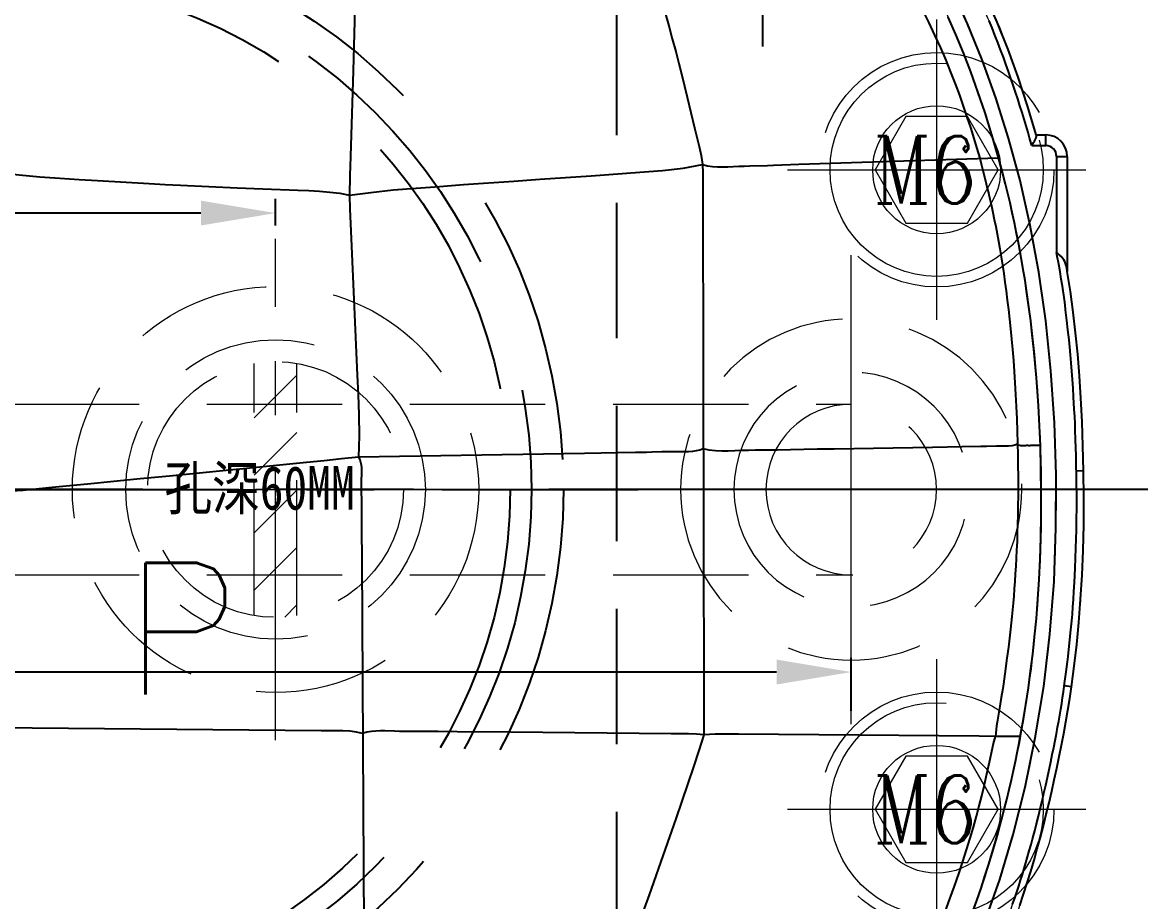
# Model space of a CAD drawing. Header units: inches. Extents: x 133169 to 134399, y -43543 to -42673.
# Drawn here: x 133823 to 133875.4, y -43009.6 to -42968.4 of the extents above; entities that cross this region are included whole.
import ezdxf

# ---------------------------------------------------------------- set-up
doc = ezdxf.new("R2010")
doc.units = ezdxf.units.IN
doc.header["$LTSCALE"] = 2
doc.header["$MEASUREMENT"] = 0
doc.header["$PDMODE"] = 3
doc.header["$PDSIZE"] = 0.3125
for name, pattern in [('ACAD_ISO02W100', [15, 12, -3]), ('CENTER', [50.8, 31.75, -6.35, 6.35, -6.35]), ('HIDDEN', [9.525, 6.35, -3.175])]:
    doc.linetypes.add(name, pattern=pattern)
doc.layers.get('0').update_dxf_attribs({"linetype": 'CONTINUOUS'})
doc.layers.get('Defpoints').update_dxf_attribs({"linetype": 'CONTINUOUS'})
for name, color, linetype in [('CAV-COR', 1, 'CONTINUOUS'), ('DEFAULT_1', 7, 'CENTER'), ('PIN', 4, 'CONTINUOUS'), ('SCREW', 52, 'HIDDEN'), ('SP', 3, 'CONTINUOUS'), ('壓塊', 137, 'CONTINUOUS')]:
    doc.layers.add(name, color=color, linetype=linetype)
for name, color, linetype, lineweight in [('dim', 3, 'CONTINUOUS', 15), ('PRODUCT', 1, 'CONTINUOUS', 15), ('WR', 122, 'HIDDEN', 18), ('螺絲', 42, 'ACAD_ISO02W100', 15)]:
    doc.layers.add(name, color=color, linetype=linetype, lineweight=lineweight)
doc.styles.add('ROMANC', font='romanc', dxfattribs={"width": 0.6, "height": 1})
doc.styles.get("Standard").update_dxf_attribs({"font": 'txt.shx', "width": 0.67})
doc.styles.add('style1', font='mingliu.ttc', dxfattribs={"width": 0.75})
doc.dimstyles.new('2.00', dxfattribs={"dimtxt": 4.5, "dimasz": 3.5, "dimexe": 0.666, "dimexo": 0.626, "dimgap": 1, "dimtad": 0, "dimzin": 0, "dimdsep": 46, "dimtxsty": 'Standard', "dimcen": 0.09, "dimclrd": 3, "dimclre": 3, "dimclrt": 7, "dimazin": 0, "dimtfac": 1, "dimtofl": 0, "dimtmove": 0, "dimatfit": 0, "dimfxl": 0, "dimtolj": 1, "dimtzin": 0, "dimarcsym": 0})

# ---------------------------------------------------------------- blocks, each defined once
blk = doc.blocks.new('20160812.091803')
at = {"layer": 'DEFAULT_1', "color": 2, "linetype": 'CENTER', "ltscale": 0.5}
blk.add_line((0, 72.569), (0, -34.819), dxfattribs=at)
at = {"layer": 'PRODUCT', "linetype": 'ByBlock'}
for p, q in [((-0.87, 65.892), (-0.864, 65.551)), ((-15.628, 64.622), (-15.628, 65.124)), ((-15.628, 65.124), (-10.237, 65.124)), ((9.256, 65.324), (9.208, 64.986)), ((-15.628, 64.622), (-11.117, 64.622)), ((-16.633, 63.67), (-16.633, 64.119)), ((-16.13, 64.119), (-16.633, 64.119)), ((-16.13, 63.457), (-16.13, 64.119))]:
    blk.add_line(p, q, dxfattribs=at)
for radius in [1.005, 0.502]:
    blk.add_arc((-15.628, 64.119), radius, 90, 180, dxfattribs=at)
for points, start_tangent, end_tangent in [([(-1.491, 65.881), (-1.845, 65.873), (-2.23, 65.862), (-2.646, 65.848), (-3.101, 65.83), (-3.612, 65.806), (-4.177, 65.775), (-4.774, 65.738), (-5.381, 65.697), (-5.975, 65.65), (-6.537, 65.6), (-7.055, 65.548), (-7.53, 65.498), (-7.961, 65.449), (-8.354, 65.402), (-8.716, 65.356), (-9.054, 65.31), (-9.377, 65.263), (-9.698, 65.214), (-10.035, 65.16), (-10.238, 65.127)], (-0.999797, -0.020161), (-0.986511, -0.163697)), ([(-1.166, 65.887), (-1.491, 65.881)], (-0.999845, -0.017591), (-0.999797, -0.020161)), ([(-1.16, 65.546), (-1.484, 65.54)], (-0.999845, -0.017591), (-0.999797, -0.020154)), ([(-0.87, 65.892), (-1.166, 65.887)], (-0.999855, -0.01704), (-0.999845, -0.017591)), ([(-0.864, 65.551), (-1.16, 65.546)], (-0.999854, -0.017067), (-0.999845, -0.017591)), ([(-0.217, 65.903), (-0.56, 65.898), (-0.87, 65.892)], (-0.99992, -0.012665), (-0.999855, -0.017017)), ([(-0.213, 65.561), (-0.554, 65.556), (-0.864, 65.551)], (-0.99992, -0.012625), (-0.999855, -0.017042)), ([(8.594, 65.415), (8.238, 65.46), (7.872, 65.501), (7.504, 65.541), (7.135, 65.581), (6.752, 65.62), (6.336, 65.662), (5.872, 65.704), (5.36, 65.744), (4.798, 65.78), (4.166, 65.814), (3.465, 65.848), (2.757, 65.874), (2.114, 65.891), (1.548, 65.9), (1.039, 65.905), (0.578, 65.907), (0.161, 65.906), (-0.217, 65.903)], (-0.991551, 0.12972), (-0.99992, -0.012665)), ([(8.55, 65.076), (8.197, 65.12), (7.835, 65.162), (7.468, 65.202), (7.099, 65.241), (6.717, 65.281), (6.303, 65.322), (5.843, 65.364), (5.336, 65.403), (4.778, 65.439), (4.149, 65.473), (3.451, 65.507), (2.747, 65.533), (2.107, 65.549), (1.544, 65.558), (1.037, 65.564), (0.578, 65.566), (0.163, 65.565), (-0.213, 65.561)], (-0.991548, 0.129739), (-0.99992, -0.012625)), ([(-10.401, 65.099), (-10.695, 65.007), (-10.928, 64.835)], (-0.987184, -0.159589), (-0.716859, -0.697218)), ([(-10.238, 65.127), (-10.401, 65.099)], (-0.986511, -0.163697), (-0.985868, -0.167523)), ([(-1.484, 65.54), (-1.836, 65.532), (-2.219, 65.521), (-2.633, 65.507), (-3.086, 65.488), (-3.595, 65.464), (-4.157, 65.434), (-4.752, 65.398), (-5.355, 65.356), (-5.946, 65.31), (-6.504, 65.26), (-7.019, 65.208), (-7.492, 65.158), (-7.921, 65.11), (-8.312, 65.063), (-8.671, 65.018), (-9.006, 64.972), (-9.325, 64.925), (-9.644, 64.877)], (-0.999797, -0.020154), (-0.987935, -0.154869)), ([(8.889, 65.031), (8.55, 65.076)], (-0.990504, 0.137486), (-0.991548, 0.129739)), ([(8.936, 65.369), (8.594, 65.415)], (-0.990508, 0.137451), (-0.991551, 0.12972)), ([(9.208, 64.986), (8.889, 65.031)], (-0.990103, 0.14034), (-0.990504, 0.137486)), ([(9.256, 65.324), (8.936, 65.369)], (-0.990088, 0.140449), (-0.990508, 0.137451)), ([(10.086, 65.2), (9.256, 65.324)], (-0.987758, 0.155996), (-0.990084, 0.14048)), ([(21.304, 62.258), (20.438, 62.578), (19.56, 62.886), (18.707, 63.17), (17.88, 63.428), (17.037, 63.671), (16.096, 63.926), (15.056, 64.189), (13.947, 64.447), (12.85, 64.685), (11.833, 64.891), (10.92, 65.06), (10.086, 65.2)], (-0.934994, 0.354663), (-0.987758, 0.155996)), ([(39.557, 18.412), (39.557, 27.25), (39.041, 34.548), (37.914, 42.506), (35.801, 49.328), (30.336, 55.753), (21.681, 60.715), (6, 64.386), (-2.43, 64.551), (-11.478, 63.569), (-18.131, 61.857), (-27.223, 57.635), (-32.887, 52.83), (-36.505, 45.958), (-38.357, 35.556), (-39.014, 26.504), (-39.068, 19.244), (-39.078, 18.412)], (-0.00885, 0.999961), (-0.014743, -0.999891)), ([(-10.928, 64.835), (-11.117, 64.622)], (-0.716859, -0.697218), (-0.634209, -0.773162)), ([(-10.343, 64.763), (-10.728, 64.695), (-11.117, 64.622)], (-0.985878, -0.167465), (-0.981535, -0.191283)), ([(-9.644, 64.877), (-9.979, 64.823), (-10.343, 64.763)], (-0.987935, -0.154869), (-0.985878, -0.167465)), ([(10.033, 64.862), (9.208, 64.986)], (-0.987757, 0.156001), (-0.990105, 0.140327)), ([(22.019, 61.611), (21.183, 61.939), (20.323, 62.256), (19.449, 62.563), (18.602, 62.845), (17.781, 63.1), (16.945, 63.343), (16.01, 63.596), (14.975, 63.857), (13.872, 64.114), (12.78, 64.351), (11.768, 64.555), (10.861, 64.724), (10.033, 64.862)], (-0.925882, 0.377814), (-0.987757, 0.156001)), ([(-38.375, 18.412), (-38.365, 19.237), (-38.31, 26.483), (-38.066, 30.964), (-37.658, 35.486), (-37.003, 40.756), (-35.836, 45.741), (-32.343, 52.384), (-29.836, 54.887), (-26.847, 57.04), (-17.91, 61.189), (-11.349, 62.878), (-2.402, 63.848), (5.94, 63.685), (21.415, 60.064), (29.894, 55.205), (32.913, 52.317), (35.174, 49.007), (36.4, 45.862), (37.223, 42.373), (38.342, 34.475), (38.853, 27.23), (38.871, 22.543), (38.854, 18.412)], (0.014728, 0.999892), (0.008555, -0.999963)), ([(-16.608, 63.68), (-17.519, 63.414), (-18.439, 63.124), (-19.374, 62.811), (-20.346, 62.467), (-21.347, 62.087), (-22.323, 61.682), (-23.245, 61.267), (-24.131, 60.846), (-25.007, 60.409), (-25.9, 59.936), (-26.848, 59.395), (-27.875, 58.763)], (-0.962987, -0.269549), (-0.843632, -0.536921)), ([(-16.13, 63.457), (-16.346, 63.581), (-16.512, 63.662), (-16.608, 63.68)], (-0.863921, 0.503627), (-0.948674, -0.316255)), ([(-16.13, 63.457), (-16.541, 63.344)], (-0.965056, -0.262043), (-0.962847, -0.270049)), ([(-2.066, 63.826), (-2.066, 63.788), (-2.063, 63.674), (-2.062, 63.529), (-2.058, 63.44), (-2.057, 63.338), (-2.058, 63.224), (-2.053, 63.095), (-2.047, 63.024), (-2.049, 62.949), (-2.072, 62.871), (-2.127, 62.791)], (0.014663, -0.999892), (-0.706384, -0.707828)), ([(-17.06, 63.195), (-18.004, 62.905), (-18.96, 62.591), (-19.946, 62.249), (-20.97, 61.868), (-21.983, 61.456), (-22.94, 61.032), (-23.856, 60.599), (-24.757, 60.153), (-25.67, 59.672), (-26.639, 59.121), (-27.691, 58.475)], (-0.959395, -0.282066), (-0.843563, -0.53703)), ([(-16.541, 63.344), (-17.06, 63.195)], (-0.962847, -0.270049), (-0.959395, -0.282066)), ([(-15.536, 61.028), (-14.992, 61.158), (-14.445, 61.298), (-13.895, 61.432), (-13.343, 61.557), (-12.238, 61.788), (-11.125, 61.988), (-10.009, 62.163), (-8.888, 62.313), (-7.766, 62.441), (-6.64, 62.548), (-5.513, 62.635), (-4.385, 62.705), (-3.256, 62.759), (-2.69, 62.777), (-2.127, 62.791)], (0.977051, 0.213005), (0.999752, 0.02227)), ([(-2.127, 62.791), (-1.551, 62.804), (-0.977, 62.814), (0.172, 62.816), (1.32, 62.801), (2.469, 62.766), (3.616, 62.709), (4.763, 62.632), (5.908, 62.531), (7.05, 62.407), (8.19, 62.259), (9.327, 62.097), (9.895, 62.007), (10.462, 61.912), (11.028, 61.819), (11.582, 61.753)], (0.999753, 0.022242), (0.996853, -0.079274)), ([(-2.127, 62.791), (-2.065, 62.642), (-2.039, 62.478), (-2.036, 62.114), (-2.032, 61.71), (-2.02, 61.272), (-2.012, 60.808), (-2.006, 60.317), (-1.986, 59.262), (-1.967, 58.127), (-1.946, 56.93), (-1.925, 55.659), (-1.9, 54.298), (-1.877, 52.86), (-1.861, 52.112), (-1.848, 51.344), (-1.839, 50.554), (-1.82, 49.739), (-1.802, 48.9), (-1.914, 48.055)], (0.513826, -0.857894), (-0.26776, -0.963486)), ([(11.582, 61.753), (11.585, 62.064), (11.587, 62.319), (11.589, 62.514), (11.59, 62.664), (11.591, 62.795), (11.592, 62.851)], (0.007724, 0.99997), (0.008528, 0.999964)), ([(-15.536, 61.028), (-15.546, 61.322), (-15.553, 61.543), (-15.559, 61.704), (-15.563, 61.825), (-15.563, 61.849)], (-0.033355, 0.999444), (-0.032756, 0.999463)), ([(11.582, 61.753), (11.577, 61.129), (11.57, 60.374), (11.563, 59.509), (11.555, 58.557), (11.546, 57.532), (11.537, 56.439), (11.527, 55.239), (11.515, 53.944), (11.504, 52.577), (11.491, 51.141), (11.486, 50.402), (11.478, 49.647), (11.471, 48.873), (11.507, 48.083)], (-0.008196, -0.999966), (0.095675, -0.995413)), ([(28.028, 55.096), (26.444, 56.136), (24.466, 57.276), (22.426, 58.302), (20.326, 59.196), (18.182, 59.981), (17.097, 60.338), (16.005, 60.671), (14.906, 60.977), (13.797, 61.251), (12.681, 61.495), (11.582, 61.753)], (-0.819351, 0.573293), (-0.967453, 0.253052)), ([(-28.136, 54.676), (-27.557, 55.13), (-25.996, 56.256), (-24.369, 57.283), (-22.688, 58.222), (-20.958, 59.065), (-19.183, 59.81), (-18.281, 60.144), (-17.369, 60.453), (-16.449, 60.742), (-15.536, 61.028)], (0.780583, 0.625053), (0.951589, 0.307373)), ([(-15.241, 48.027), (-15.157, 48.414), (-15.128, 48.795), (-15.155, 49.543), (-15.184, 50.274), (-15.203, 50.986), (-15.226, 51.679), (-15.25, 52.35), (-15.291, 53.628), (-15.332, 54.838), (-15.369, 55.973), (-15.404, 57.031), (-15.436, 58.006), (-15.466, 58.911), (-15.493, 59.726), (-15.517, 60.436), (-15.536, 61.028)], (0.296131, 0.955147), (-0.032502, 0.999472)), ([(-29.145, 43.749), (-28.662, 43.943), (-28.17, 44.165), (-27.671, 44.391), (-27.162, 44.613), (-26.106, 45.035), (-25.01, 45.44), (-23.873, 45.823), (-22.691, 46.171), (-21.491, 46.506), (-20.273, 46.835), (-19.036, 47.15), (-17.784, 47.456), (-17.154, 47.607), (-16.522, 47.76), (-15.887, 47.912), (-15.241, 48.027)], (0.940395, 0.340085), (0.992416, 0.122924)), ([(-15.241, 48.027), (-14.704, 48.044), (-14.162, 48.037), (-13.619, 48.032), (-13.074, 48.033), (-11.978, 48.035), (-10.873, 48.037), (-9.763, 48.04), (-8.648, 48.042), (-7.53, 48.044), (-6.409, 48.046), (-5.287, 48.049), (-4.162, 48.051), (-3.037, 48.053), (-1.914, 48.055)], (0.997151, 0.075435), (0.999999, 0.001706)), ([(-13.813, 31.463), (-13.9, 32.187), (-13.99, 32.908), (-14.062, 33.629), (-14.119, 34.35), (-14.217, 35.789), (-14.332, 37.217), (-14.42, 38.633), (-14.527, 40.027), (-14.624, 41.407), (-14.72, 42.778), (-14.822, 44.134), (-14.919, 45.472), (-14.965, 46.131), (-15.03, 46.777), (-15.131, 47.407), (-15.241, 48.027)], (-0.106343, 0.994329), (-0.16367, 0.986515)), ([(-1.914, 48.055), (-0.785, 48.058), (0.341, 48.061), (1.467, 48.063), (2.593, 48.066), (3.719, 48.068), (4.842, 48.07), (5.962, 48.073), (7.079, 48.075), (8.193, 48.077), (9.303, 48.079), (10.408, 48.082), (11.507, 48.083)], (0.999997, 0.002489), (1, -0.000401)), ([(-1.914, 48.055), (-1.775, 47.459), (-1.77, 46.83), (-1.764, 46.194), (-1.747, 45.552), (-1.736, 44.902), (-1.727, 44.247), (-1.702, 42.925), (-1.68, 41.586), (-1.656, 40.233), (-1.633, 38.87), (-1.609, 37.497), (-1.585, 36.11), (-1.561, 34.714), (-1.536, 33.31), (-1.512, 31.895)], (0.409519, -0.912302), (0.017158, -0.999853)), ([(11.507, 48.083), (11.458, 47.486), (11.455, 46.872), (11.451, 46.249), (11.444, 45.62), (11.434, 44.343), (11.422, 43.042), (11.411, 41.718), (11.399, 40.377), (11.388, 39.023), (11.376, 37.661), (11.366, 36.28), (11.357, 35.583), (11.351, 34.884), (11.351, 34.183), (11.339, 33.481), (11.324, 32.778), (11.441, 32.084)], (-0.148611, -0.988896), (0.329026, -0.944321)), ([(11.507, 48.083), (12.093, 47.904), (12.676, 47.71), (13.837, 47.312), (14.997, 46.921), (16.152, 46.526), (17.297, 46.12), (18.436, 45.721), (19.567, 45.315), (20.687, 44.897), (21.799, 44.486), (22.902, 44.087), (23.99, 43.67), (25.062, 43.266)], (0.961505, -0.274786), (0.94083, -0.33888)), ([(-1.512, 31.895), (-1.262, 31.99), (-0.999, 32.028), (-0.455, 32.021), (0.09, 32.018), (0.634, 32.027), (1.178, 32.03), (1.722, 32.03), (2.809, 32.038), (3.896, 32.042), (4.982, 32.049), (6.067, 32.055), (7.148, 32.06), (8.226, 32.066), (9.301, 32.072), (10.375, 32.078), (11.441, 32.084)], (0.877206, 0.480114), (0.999987, 0.005022)), ([(11.441, 32.084), (11.327, 31.309), (11.313, 30.515), (11.309, 29.718), (11.301, 28.919), (11.294, 28.115), (11.288, 27.306), (11.274, 25.678), (11.26, 24.038), (11.246, 22.389), (11.232, 20.732), (11.218, 19.071), (11.203, 17.409), (11.189, 15.748), (11.175, 14.086), (11.161, 12.441)], (-0.251057, -0.967972), (-0.008849, -0.999961)), ([(11.441, 32.084), (12.836, 32.091), (14.211, 32.099), (15.573, 32.106), (16.923, 32.114), (18.262, 32.121), (19.589, 32.128), (20.897, 32.135), (22.188, 32.142), (23.455, 32.149), (24.697, 32.156), (25.915, 32.162), (27.09, 32.169)], (0.999985, 0.005437), (0.999987, 0.005075)), ([(-28.09, 31.979), (-27.612, 31.892), (-27.112, 31.851), (-26.595, 31.83), (-26.066, 31.813), (-24.98, 31.778), (-23.862, 31.754), (-22.709, 31.724), (-21.512, 31.69), (-20.28, 31.656), (-19.022, 31.62), (-17.746, 31.582), (-16.449, 31.544), (-15.794, 31.525), (-15.135, 31.503), (-14.472, 31.478), (-13.813, 31.463)], (0.968557, -0.24879), (0.999959, -0.009088)), ([(-14.872, 14.978), (-14.803, 15.667), (-14.728, 16.356), (-14.664, 17.048), (-14.611, 17.741), (-14.519, 19.131), (-14.44, 20.522), (-14.365, 21.912), (-14.289, 23.3), (-14.225, 24.683), (-14.159, 26.059), (-14.1, 27.428), (-14.052, 28.786), (-13.991, 30.132), (-13.927, 30.801), (-13.813, 31.463)], (0.085918, 0.996302), (0.221073, 0.975257)), ([(-13.813, 31.463), (-13.305, 31.479), (-12.803, 31.504), (-11.791, 31.548), (-10.773, 31.591), (-9.751, 31.635), (-8.727, 31.68), (-7.701, 31.725), (-6.672, 31.771), (-5.643, 31.818), (-4.611, 31.861), (-3.578, 31.902), (-2.545, 31.919), (-2.028, 31.912), (-1.512, 31.895)], (0.999909, 0.013505), (0.999211, -0.039709)), ([(-1.512, 31.895), (-1.452, 31.181), (-1.374, 30.466), (-1.298, 29.748), (-1.226, 29.027), (-1.083, 27.575), (-0.937, 26.114), (-0.793, 24.642), (-0.645, 23.162), (-0.502, 21.673), (-0.351, 20.179), (-0.201, 18.684), (-0.128, 17.936), (-0.056, 17.188), (0.014, 16.441), (0.089, 15.698), (0.163, 14.96), (0.189, 14.204)], (0.05764, -0.998337), (-0.027276, -0.999628))]:
    blk.add_spline(points, degree=3, dxfattribs=dict(at, start_tangent=start_tangent, end_tangent=end_tangent))
blk = doc.blocks.new('20140813.092309')
at = {"layer": '螺絲', "color": 137, "linetype": 'CENTER', "ltscale": 0.25}
for p, q in [((0, -7.042), (0, 7.042)), ((-7, 0), (7, 0))]:
    blk.add_line(p, q, dxfattribs=at)
at = {"layer": '螺絲', "color": 137, "linetype": 'Continuous'}
blk.add_lwpolyline([(-1.443, 2.5), (-2.887, 0), (-1.443, -2.5), (1.443, -2.5), (2.887, 0), (1.443, 2.5)], close=True, dxfattribs=at)
at = {"layer": '螺絲', "color": 137, "linetype": 'HIDDEN'}
blk.add_circle((0, 0), 5.5, dxfattribs=at)
at = {"layer": '螺絲', "color": 137}
for radius in [5, 3]:
    blk.add_circle((0, 0), radius, dxfattribs=at)
at = {"layer": 'dim', "style": 'ROMANC', "width": 0.8}
blk.add_text('M6', height=3.1716, dxfattribs=at).set_placement((-2.976, -1.589))
blk = doc.blocks.new('20160825.135956')
at = {"color": 8, "linetype": 'HIDDEN'}
blk.add_circle((0, 0), 26.5, dxfattribs=at)
at = {"layer": 'SP', "linetype": 'CENTER', "ltscale": 0.25}
blk.add_line((-30, 0), (30, 0), dxfattribs=at)
at = {"layer": 'SP', "linetype": 'HIDDEN'}
for radius in [25, 24]:
    blk.add_circle((0, 0), radius, dxfattribs=at)
at = {"layer": 'SP'}
blk.add_text('P', height=6.185, dxfattribs=at).set_placement((5.85, -9.617))
blk = doc.blocks.new('*D34602')
at = {"layer": 'Defpoints', "color": 0}
for p in [(133746.864, -42973.138), (133746.864, -42977.338), (133834.864, -42978.551)]:
    blk.add_point(p, dxfattribs=at)
at = {"layer": 'dim', "color": 3, "linetype": 'ByBlock', "lineweight": -2}
for p, q in [((133746.864, -42973.764), (133746.864, -42978.004)), ((133834.864, -42977.925), (133834.864, -42976.672)), ((133750.364, -42977.338), (133783.606, -42977.338)), ((133831.364, -42977.338), (133796.661, -42977.338))]:
    blk.add_line(p, q, dxfattribs=at)
at = {"layer": 'dim', "color": 3, "linetype": 'ByBlock'}
for points in [[(133750.364, -42976.755), (133750.364, -42977.922), (133746.864, -42977.338)], [(133831.364, -42977.922), (133831.364, -42976.755), (133834.864, -42977.338)]]:
    blk.add_solid(points, dxfattribs=at)
at = {"layer": 'dim', "color": 7, "linetype": 'ByBlock', "insert": (133790.134, -42977.338), "char_height": 4.5, "attachment_point": 5}
blk.add_mtext('\\A1;88.00', dxfattribs=at)
blk = doc.blocks.new('*D34603')
at = {"layer": 'Defpoints', "color": 0}
for p in [(133746.864, -42998.868), (133861.859, -43001.306), (133746.864, -43002.371)]:
    blk.add_point(p, dxfattribs=at)
at = {"layer": 'dim', "color": 3, "linetype": 'ByBlock', "lineweight": -2}
for p, q in [((133746.864, -43001.745), (133746.864, -42998.202)), ((133861.859, -43000.68), (133861.859, -42998.202)), ((133750.364, -42998.868), (133784.206, -42998.868)), ((133858.359, -42998.868), (133798.266, -42998.868))]:
    blk.add_line(p, q, dxfattribs=at)
at = {"layer": 'dim', "color": 3, "linetype": 'ByBlock'}
for points in [[(133750.364, -42998.284), (133750.364, -42999.451), (133746.864, -42998.868)], [(133858.359, -42999.451), (133858.359, -42998.284), (133861.859, -42998.868)]]:
    blk.add_solid(points, dxfattribs=at)
at = {"layer": 'dim', "color": 7, "linetype": 'ByBlock', "insert": (133791.236, -42998.868), "char_height": 4.5, "attachment_point": 5}
blk.add_mtext('\\A1;115.00', dxfattribs=at)
blk = doc.blocks.new('20160224.151412')
at = {"layer": 'WR', "linetype": 'CENTER', "ltscale": 10}
for p, q in [((0, -11), (0, 11)), ((-11, 0), (11, 0))]:
    blk.add_line(p, q, dxfattribs=at)
at = {"layer": 'WR', "linetype": 'HIDDEN', "ltscale": 0.5}
for radius in [8, 5.5, 4]:
    blk.add_circle((0, 0), radius, dxfattribs=at)
blk = doc.blocks.new('20160829.094417')
at = {"layer": 'WR', "ltscale": 0.5}
h = blk.add_hatch(dxfattribs=at)
h.set_pattern_fill('ANSI31', color=256, scale=0.6, style=0)
h.set_pattern_definition([(45, (109655.9367, -37411.4868), (-1.347038418, 1.347038418), [])])
h.paths.add_polyline_path([(-1, 0), (0, 0), (0, 6, 0.041886), (-1, 5.916)])
h.paths.add_polyline_path([(0, 0), (-1, 0), (-1, -5.916, 0.041886), (0, -6)])
h.paths.add_polyline_path([(1, 0), (0, 0), (0, -6, 0.041886), (1, -5.916)])
h.paths.add_polyline_path([(1, 5.916, 0.041886), (0, 6), (0, 0), (1, 0)])
at = {"layer": 'WR', "linetype": 'CENTER', "ltscale": 0.2}
for p, q in [((0, -11.755), (0, 11.755)), ((11.755, 0), (-11.755, 0))]:
    blk.add_line(p, q, dxfattribs=at)
at = {"layer": 'WR', "ltscale": 0.5}
for p, q in [((-1, -5.916), (-1, 5.916)), ((1, -5.916), (1, 5.916))]:
    blk.add_line(p, q, dxfattribs=at)
for radius in [9.525, 7.025, 6]:
    blk.add_circle((0, 0), radius, dxfattribs=at)

msp = doc.modelspace()

# ---------------------------------------------------------------- linework, layer by layer
at = {"layer": 'CAV-COR', "linetype": 'ByBlock'}
for p, q in [((133838.608, -42966.88), (133838.502, -42970.674)), ((133838.502, -42970.674), (133838.383, -42974.683)), ((133853.914, -42970.873), (133854.172, -42971.909)), ((133870.13, -42972.306), (133869.691, -42970.969)), ((133870.533, -42973.673), (133870.13, -42972.306)), ((133870.533, -42973.673), (133870.983, -42973.673)), ((133870.983, -42974.175), (133870.983, -42973.673)), ((133870.321, -42974.175), (133870.983, -42974.175)), ((133859.407, -42975.049), (133868.766, -42974.741)), ((133871.486, -42974.678), (133871.988, -42974.678)), ((133871.486, -42974.678), (133871.486, -42979.189)), ((133871.988, -42974.678), (133871.988, -42980.073)), ((133857.108, -42975.122), (133857.935, -42975.1)), ((133857.935, -42975.1), (133858.22, -42975.091)), ((133858.22, -42975.091), (133859.407, -42975.049)), ((133830.413, -42976.029), (133833.066, -42976.153)), ((133833.066, -42976.153), (133834.263, -42976.205)), ((133834.263, -42976.205), (133835.912, -42976.262)), ((133838.384, -42977.83), (133838.694, -42984.936)), ((133871.605, -42979.836), (133871.559, -42979.578)), ((133871.648, -42980.087), (133871.605, -42979.836)), ((133871.706, -42980.441), (133871.648, -42980.087)), ((133871.963, -42979.904), (133871.962, -42979.895)), ((133871.757, -42980.769), (133871.706, -42980.441)), ((133871.79, -42980.98), (133871.757, -42980.769)), ((133871.821, -42981.192), (133871.79, -42980.98)), ((133871.851, -42981.41), (133871.821, -42981.192)), ((133871.882, -42981.635), (133871.851, -42981.41)), ((133871.912, -42981.871), (133871.882, -42981.635)), ((133871.943, -42982.121), (133871.912, -42981.871)), ((133871.974, -42982.385), (133871.943, -42982.121)), ((133872.022, -42982.814), (133871.974, -42982.385)), ((133872.072, -42983.286), (133872.022, -42982.814)), ((133872.107, -42983.626), (133872.072, -42983.286)), ((133872.141, -42983.984), (133872.107, -42983.626)), ((133872.174, -42984.36), (133872.141, -42983.984)), ((133872.205, -42984.752), (133872.174, -42984.36)), ((133872.235, -42985.151), (133872.205, -42984.752)), ((133872.262, -42985.554), (133872.235, -42985.151)), ((133872.286, -42985.954), (133872.262, -42985.554)), ((133872.319, -42986.529), (133872.286, -42985.954)), ((133872.337, -42986.887), (133872.319, -42986.529)), ((133872.353, -42987.22), (133872.337, -42986.887)), ((133872.365, -42987.526), (133872.353, -42987.22)), ((133872.381, -42987.952), (133872.365, -42987.526)), ((133872.392, -42988.345), (133872.381, -42987.952)), ((133849.344, -42988.611), (133838.759, -42988.794)), ((133850.912, -42988.582), (133849.344, -42988.611)), ((133858.391, -42988.456), (133857.365, -42988.467)), ((133860.253, -42988.42), (133858.391, -42988.456)), ((133861.055, -42988.407), (133860.253, -42988.42)), ((133867.936, -42988.289), (133867.062, -42988.302)), ((133868.195, -42988.284), (133867.936, -42988.289)), ((133870.667, -42988.24), (133870.566, -42988.242)), ((133870.725, -42988.239), (133870.667, -42988.24)), ((133872.401, -42988.708), (133872.392, -42988.345)), ((133836.313, -42989.038), (133829.885, -42989.674)), ((133872.425, -42990.093), (133872.401, -42988.708)), ((133829.885, -42989.674), (133828.518, -42989.806)), ((133872.751, -42989.436), (133872.415, -42989.441)), ((133824.385, -42990.218), (133822.877, -42990.362)), ((133826.046, -42990.055), (133824.385, -42990.218)), ((133828.518, -42989.806), (133826.046, -42990.055)), ((133872.429, -42990.468), (133872.425, -42990.093)), ((133872.43, -42990.74), (133872.429, -42990.468)), ((133872.429, -42991.184), (133872.43, -42990.74)), ((133872.425, -42991.675), (133872.429, -42991.184)), ((133872.417, -42992.217), (133872.425, -42991.675)), ((133838.895, -42992.217), (133838.904, -42993.572)), ((133872.409, -42992.618), (133872.417, -42992.217)), ((133872.397, -42993.053), (133872.409, -42992.618)), ((133872.381, -42993.52), (133872.397, -42993.053)), ((133838.904, -42993.572), (133839.048, -43020.104)), ((133872.36, -42993.992), (133872.381, -42993.52)), ((133872.326, -42994.672), (133872.36, -42993.992)), ((133872.303, -42995.084), (133872.326, -42994.672)), ((133872.186, -42996.608), (133872.214, -42996.307)), ((133872.079, -42997.651), (133872.158, -42996.889)), ((133872.158, -42996.889), (133872.186, -42996.608)), ((133869.229, -42997.697), (133869.16, -42998.22)), ((133872.026, -42998.141), (133872.079, -42997.651)), ((133872.316, -42998.592), (133872.432, -42997.583)), ((133869.16, -42998.22), (133869.06, -42998.955)), ((133871.94, -42998.856), (133871.97, -42998.622)), ((133871.97, -42998.622), (133871.999, -42998.383)), ((133871.999, -42998.383), (133872.026, -42998.141)), ((133872.183, -42999.561), (133872.316, -42998.592)), ((133871.865, -42999.409), (133871.91, -42999.083)), ((133871.91, -42999.083), (133871.94, -42998.856)), ((133868.961, -42999.636), (133868.894, -43000.062)), ((133872.183, -42999.561), (133871.85, -42999.514)), ((133868.894, -43000.062), (133868.827, -43000.466)), ((133854.945, -43000.237), (133854.947, -43001.813)), ((133868.827, -43000.466), (133868.73, -43001.037)), ((133837.004, -43001.618), (133809.151, -43001.38)), ((133837.695, -43001.62), (133837.004, -43001.618)), ((133841.918, -43001.657), (133840.907, -43001.656)), ((133845.894, -43001.694), (133843.375, -43001.674)), ((133853.415, -43001.759), (133845.894, -43001.694)), ((133869.74, -43001.898), (133869.787, -43001.898))]:
    msp.add_line(p, q, dxfattribs=at)
for points in [[(133861.54, -42962.17), (133862.11, -42962.901), (133862.646, -42963.627), (133863.146, -42964.347), (133863.611, -42965.061), (133864.044, -42965.764), (133864.447, -42966.45), (133864.818, -42967.116), (133865.161, -42967.762), (133865.478, -42968.391), (133865.77, -42969.001), (133866.039, -42969.592), (133866.288, -42970.168), (133866.519, -42970.729), (133866.731, -42971.273), (133866.929, -42971.804), (133867.113, -42972.324), (133867.283, -42972.832), (133867.443, -42973.332)], [(133869.691, -42970.969), (133869.217, -42969.661), (133868.706, -42968.383), (133868.16, -42967.133), (133867.58, -42965.916), (133866.966, -42964.731), (133866.32, -42963.577), (133865.639, -42962.456)], [(133868.128, -43010.584), (133868.819, -43008.592), (133869.457, -43006.481), (133870.014, -43004.274), (133870.488, -43001.957), (133870.882, -42999.544), (133871.178, -42997.097), (133871.367, -42994.619), (133871.459, -42992.108), (133871.465, -42989.624), (133871.388, -42987.17), (133871.224, -42984.743), (133870.98, -42982.39), (133870.654, -42980.116), (133870.247, -42977.915), (133869.777, -42975.815), (133869.239, -42973.822), (133868.637, -42971.93), (133867.995, -42970.144), (133867.317, -42968.469), (133866.6, -42966.899)], [(133852.944, -42967.294), (133853.299, -42968.557), (133853.467, -42969.169), (133853.626, -42969.756), (133853.774, -42970.324), (133853.914, -42970.873)], [(133868.766, -42974.741), (133868.455, -42973.67), (133868.132, -42972.643), (133867.802, -42971.658), (133867.462, -42970.716), (133867.115, -42969.817), (133866.761, -42968.961), (133866.406, -42968.15)], [(133870.321, -42974.175), (133870.237, -42973.867), (133870.149, -42973.557), (133870.059, -42973.246), (133869.965, -42972.933), (133869.869, -42972.618), (133869.77, -42972.302), (133869.668, -42971.985), (133869.563, -42971.667), (133869.455, -42971.346), (133869.345, -42971.021), (133869.231, -42970.692), (133869.113, -42970.36), (133868.99, -42970.021), (133868.863, -42969.678), (133868.732, -42969.336), (133868.597, -42968.995), (133868.459, -42968.656), (133868.32, -42968.322)], [(133854.172, -42971.909), (133854.515, -42973.335), (133854.73, -42974.218)], [(133867.443, -42973.332), (133867.744, -42974.304), (133867.892, -42974.77)], [(133870.321, -42974.175), (133870.367, -42974.1), (133870.408, -42974.027), (133870.445, -42973.959), (133870.477, -42973.897), (133870.505, -42973.842), (133870.526, -42973.794), (133870.539, -42973.754), (133870.545, -42973.721), (133870.544, -42973.697)], [(133870.544, -42973.697), (133870.541, -42973.69), (133870.539, -42973.684), (133870.537, -42973.679), (133870.536, -42973.676), (133870.535, -42973.674), (133870.534, -42973.673)], [(133854.73, -42974.218), (133854.823, -42974.645), (133854.891, -42975.065)], [(133838.383, -42974.683), (133838.352, -42975.577), (133838.327, -42976.493)], [(133867.892, -42974.77), (133867.949, -42975.022), (133868.013, -42975.28), (133868.152, -42975.82)], [(133870.725, -42988.239), (133870.701, -42987.633), (133870.671, -42987.008), (133870.635, -42986.372), (133870.593, -42985.722), (133870.543, -42985.061), (133870.486, -42984.397), (133870.42, -42983.728), (133870.349, -42983.056), (133870.272, -42982.395), (133870.188, -42981.747), (133870.099, -42981.109), (133870.007, -42980.495), (133869.911, -42979.909), (133869.813, -42979.347), (133869.714, -42978.807), (133869.613, -42978.291), (133869.512, -42977.797), (133869.408, -42977.32), (133869.304, -42976.861), (133869.2, -42976.419), (133869.094, -42975.987), (133868.987, -42975.561), (133868.878, -42975.146), (133868.766, -42974.741)], [(133821.842, -42975.434), (133822.844, -42975.538), (133823.812, -42975.633), (133824.75, -42975.705), (133825.651, -42975.765), (133826.518, -42975.818), (133828.939, -42975.949)], [(133849.66, -42975.585), (133851.952, -42975.413), (133853.002, -42975.34), (133853.981, -42975.225), (133854.891, -42975.065)], [(133854.891, -42975.065), (133855.12, -42975.123), (133855.353, -42975.158), (133855.591, -42975.175), (133855.832, -42975.177), (133856.077, -42975.169)], [(133854.891, -42975.065), (133854.907, -42975.448), (133854.906, -42975.846), (133854.899, -42976.258), (133854.896, -42976.683), (133854.945, -43000.237)], [(133856.077, -42975.169), (133856.582, -42975.141), (133856.842, -42975.131), (133857.108, -42975.122)], [(133828.939, -42975.949), (133829.689, -42975.991), (133830.413, -42976.029)], [(133838.327, -42976.493), (133839.338, -42976.369), (133840.379, -42976.254), (133841.452, -42976.17), (133842.553, -42976.096), (133843.679, -42976.005)], [(133843.679, -42976.005), (133846.037, -42975.846), (133847.26, -42975.751), (133849.66, -42975.585)], [(133868.152, -42975.82), (133868.222, -42976.101), (133868.291, -42976.391), (133868.36, -42976.689), (133868.429, -42976.995), (133868.497, -42977.31), (133868.565, -42977.633), (133868.632, -42977.965), (133868.698, -42978.307), (133868.762, -42978.659), (133868.825, -42979.021), (133868.887, -42979.393), (133868.948, -42979.775), (133869.008, -42980.168), (133869.066, -42980.573), (133869.122, -42980.989), (133869.177, -42981.417), (133869.23, -42981.857), (133869.281, -42982.309), (133869.329, -42982.773), (133869.375, -42983.251), (133869.418, -42983.743), (133869.459, -42984.247), (133869.497, -42984.765), (133869.532, -42985.298), (133869.565, -42985.845), (133869.595, -42986.406), (133869.621, -42986.983), (133869.64, -42987.575)], [(133835.912, -42976.262), (133836.426, -42976.283), (133836.924, -42976.31), (133837.408, -42976.35), (133837.876, -42976.408), (133838.327, -42976.493)], [(133838.327, -42976.493), (133838.351, -42977.154), (133838.384, -42977.83)], [(133871.962, -42979.895), (133871.941, -42979.8), (133871.911, -42979.702), (133871.871, -42979.611), (133871.822, -42979.527), (133871.764, -42979.45), (133871.699, -42979.378), (133871.631, -42979.31), (133871.559, -42979.247), (133871.486, -42979.189)], [(133871.559, -42979.578), (133871.535, -42979.448), (133871.486, -42979.189)], [(133871.975, -42979.975), (133871.967, -42979.929), (133871.963, -42979.904)], [(133871.986, -42980.049), (133871.981, -42980.018), (133871.978, -42979.997), (133871.975, -42979.975)], [(133871.988, -42980.069), (133871.987, -42980.061), (133871.986, -42980.049)], [(133872.751, -42989.435), (133872.724, -42988.26), (133872.683, -42987.123), (133872.628, -42986.025), (133872.56, -42984.972), (133872.477, -42983.957), (133872.378, -42982.962), (133872.264, -42981.98), (133872.134, -42981.017), (133871.988, -42980.073)], [(133838.694, -42984.936), (133838.732, -42985.853), (133838.769, -42986.802), (133838.783, -42987.783), (133838.759, -42988.794)], [(133869.64, -42987.575), (133869.666, -42988.692), (133869.676, -42989.19), (133869.681, -42989.676), (133869.681, -42990.15), (133869.679, -42990.611), (133869.674, -42991.061), (133869.667, -42991.499), (133869.658, -42991.926), (133869.646, -42992.343), (133869.631, -42992.748), (133869.614, -42993.143), (133869.595, -42993.527), (133869.575, -42993.901), (133869.552, -42994.266), (133869.529, -42994.621), (133869.503, -42994.967), (133869.477, -42995.303), (133869.449, -42995.631), (133869.42, -42995.95), (133869.39, -42996.26), (133869.36, -42996.563), (133869.328, -42996.858), (133869.296, -42997.145), (133869.263, -42997.425), (133869.229, -42997.697)], [(133852.26, -42988.562), (133851.745, -42988.57), (133850.912, -42988.582)], [(133852.975, -42988.544), (133852.506, -42988.557), (133852.26, -42988.562)], [(133854.033, -42988.54), (133853.628, -42988.535), (133853.417, -42988.535), (133853.199, -42988.539), (133852.975, -42988.544)], [(133854.919, -42988.391), (133854.758, -42988.453), (133854.589, -42988.497), (133854.411, -42988.523), (133854.226, -42988.536), (133854.033, -42988.54)], [(133857.365, -42988.467), (133857.037, -42988.473), (133856.715, -42988.481), (133856.398, -42988.493), (133856.088, -42988.504), (133855.784, -42988.504), (133855.487, -42988.489), (133855.198, -42988.453), (133854.919, -42988.391)], [(133867.062, -42988.302), (133865.663, -42988.327), (133861.055, -42988.407)], [(133869.238, -42988.272), (133868.873, -42988.269), (133868.664, -42988.272), (133868.195, -42988.284)], [(133869.655, -42988.179), (133869.533, -42988.232), (133869.394, -42988.262), (133869.238, -42988.272)], [(133870.367, -42988.245), (133870.277, -42988.248), (133870.23, -42988.249), (133870.181, -42988.249), (133870.132, -42988.248), (133870.081, -42988.248), (133870.03, -42988.249), (133869.977, -42988.251), (133869.924, -42988.256), (133869.87, -42988.259), (133869.816, -42988.257), (133869.762, -42988.245), (133869.708, -42988.219), (133869.655, -42988.179)], [(133869.787, -43001.898), (133869.924, -43001.15), (133870.05, -43000.389), (133870.164, -42999.613), (133870.268, -42998.83), (133870.366, -42998.036), (133870.459, -42997.21), (133870.542, -42996.348), (133870.612, -42995.454), (133870.671, -42994.526), (133870.717, -42993.561), (133870.75, -42992.562), (133870.769, -42991.53), (133870.77, -42990.466), (133870.755, -42989.369), (133870.725, -42988.239)], [(133870.451, -42988.243), (133870.41, -42988.244), (133870.367, -42988.245)], [(133870.566, -42988.242), (133870.529, -42988.243), (133870.451, -42988.243)], [(133838.759, -42988.794), (133837.953, -42988.863), (133837.138, -42988.953), (133836.313, -42989.038)], [(133838.759, -42988.794), (133838.811, -42988.905), (133838.849, -42989.024), (133838.875, -42989.149), (133838.89, -42989.281), (133838.896, -42989.42), (133838.895, -42989.564)], [(133838.895, -42989.564), (133838.884, -42989.869), (133838.881, -42990.027), (133838.88, -42990.187), (133838.881, -42990.35), (133838.89, -42990.865)], [(133872.432, -42997.583), (133872.532, -42996.536), (133872.616, -42995.449), (133872.684, -42994.323), (133872.731, -42993.159), (133872.758, -42991.956), (133872.764, -42990.715), (133872.751, -42989.435)], [(133838.89, -42990.865), (133838.892, -42991.045), (133838.894, -42991.229)], [(133838.894, -42991.229), (133838.894, -42991.808), (133838.895, -42992.217)], [(133872.254, -42995.816), (133872.267, -42995.642), (133872.279, -42995.462), (133872.303, -42995.084)], [(133872.214, -42996.307), (133872.228, -42996.149), (133872.254, -42995.816)], [(133869.06, -42998.955), (133868.994, -42999.415), (133868.961, -42999.636)], [(133869.761, -43009.819), (133869.938, -43009.29), (133870.109, -43008.757), (133870.273, -43008.223), (133870.432, -43007.688), (133870.584, -43007.151), (133870.73, -43006.613), (133870.87, -43006.075), (133871.005, -43005.536), (133871.135, -43004.996), (133871.26, -43004.457), (133871.381, -43003.916), (133871.497, -43003.376), (133871.61, -43002.834), (133871.719, -43002.292), (133871.823, -43001.75), (133871.922, -43001.205), (133872.015, -43000.659), (133872.102, -43000.111), (133872.183, -42999.561)], [(133871.215, -43003.085), (133871.287, -43002.738), (133871.355, -43002.4), (133871.419, -43002.074), (133871.479, -43001.761), (133871.535, -43001.459), (133871.588, -43001.166), (133871.637, -43000.885), (133871.682, -43000.611), (133871.726, -43000.339), (133871.769, -43000.063), (133871.81, -42999.788), (133871.865, -42999.409)], [(133868.73, -43001.037), (133868.701, -43001.218), (133868.674, -43001.393), (133868.651, -43001.564), (133868.631, -43001.729), (133868.617, -43001.888)], [(133838.948, -43001.746), (133838.653, -43001.684), (133838.346, -43001.646), (133838.026, -43001.626), (133837.695, -43001.62)], [(133840.442, -43001.648), (133839.996, -43001.631), (133839.78, -43001.627), (133839.567, -43001.633), (133839.357, -43001.652), (133839.15, -43001.688), (133838.948, -43001.746)], [(133840.907, -43001.656), (133840.671, -43001.653), (133840.442, -43001.648)], [(133843.375, -43001.674), (133842.472, -43001.663), (133841.918, -43001.657)], [(133854.947, -43001.813), (133854.602, -43001.776), (133854.232, -43001.762), (133853.415, -43001.759)], [(133854.947, -43001.813), (133854.717, -43002.555), (133854.459, -43003.317), (133854.19, -43004.103), (133853.635, -43005.747)], [(133869.74, -43001.898), (133856.576, -43001.785), (133856.025, -43001.777), (133855.481, -43001.781), (133854.947, -43001.813)], [(133867.53, -43010.17), (133867.743, -43009.579), (133867.943, -43009.001), (133868.13, -43008.435), (133868.306, -43007.882), (133868.471, -43007.342), (133868.626, -43006.817), (133868.771, -43006.304), (133868.906, -43005.804), (133869.034, -43005.315), (133869.153, -43004.839), (133869.264, -43004.376), (133869.368, -43003.925), (133869.465, -43003.488), (133869.555, -43003.066), (133869.638, -43002.66), (133869.715, -43002.271), (133869.787, -43001.898)], [(133868.366, -43002.954), (133868.45, -43002.576), (133868.533, -43002.221), (133868.617, -43001.888)], [(133866.258, -43010.119), (133866.486, -43009.507), (133866.699, -43008.909), (133866.9, -43008.325), (133867.089, -43007.756), (133867.265, -43007.202), (133867.431, -43006.663), (133867.585, -43006.14), (133867.728, -43005.633), (133867.859, -43005.143), (133867.98, -43004.67), (133868.089, -43004.214), (133868.188, -43003.775), (133868.366, -43002.954)], [(133869.427, -43009.755), (133869.524, -43009.469), (133869.618, -43009.187), (133869.709, -43008.908), (133869.796, -43008.633), (133869.881, -43008.361), (133869.964, -43008.087), (133870.046, -43007.813), (133870.126, -43007.537), (133870.207, -43007.251), (133870.29, -43006.95), (133870.374, -43006.638), (133870.46, -43006.315), (133870.546, -43005.98), (133870.634, -43005.635), (133870.721, -43005.281), (133870.807, -43004.918), (133870.894, -43004.547), (133870.978, -43004.177), (133871.06, -43003.81), (133871.215, -43003.085)], [(133853.635, -43005.747), (133853.338, -43006.604), (133853.026, -43007.482)], [(133853.026, -43007.482), (133852.382, -43009.314), (133852.034, -43010.263), (133851.671, -43011.234), (133851.305, -43012.232), (133850.932, -43013.258), (133850.531, -43014.304), (133850.13, -43015.367)]]:
    msp.add_lwpolyline(points, dxfattribs=at)
for radius in [1.005, 0.502]:
    msp.add_arc((133870.983, -42974.678), radius, 0, 90, dxfattribs=at)
at = {"layer": 'DEFAULT_1', "color": 2, "linetype": 'CENTER', "ltscale": 0.5}
msp.add_line((133879.434, -42990.306), (133772.045, -42990.306), dxfattribs=at)
at = {"layer": 'PIN', "color": 135, "linetype": 'Continuous'}
msp.add_line((133857.717, -42969.525), (133857.717, -42958.625), dxfattribs=at)
at = {"layer": 'WR', "linetype": 'HIDDEN', "ltscale": 0.5}
for p, q in [((133726.864, -42986.306), (133861.859, -42986.306)), ((133726.864, -42994.306), (133861.859, -42994.306))]:
    msp.add_line(p, q, dxfattribs=at)
at = {"layer": 'WR', "linetype": 'CENTER', "ltscale": 0.3}
msp.add_line((133726.864, -42990.306), (133861.859, -42990.306), dxfattribs=at)
at = {"layer": '壓塊', "color": 67, "linetype": 'HIDDEN', "ltscale": 0.5}
msp.add_lwpolyline([(133859.864, -43030.306, -0.414214), (133850.864, -43021.306), (133850.864, -42959.306, -0.414214), (133859.864, -42950.306), (133871.864, -42950.306, -0.414214), (133880.864, -42959.306), (133880.864, -43021.306, -0.414214), (133871.864, -43030.306)], format="xyb", close=True, dxfattribs=at)

# ---------------------------------------------------------------- block references
at = {"layer": 'PRODUCT', "linetype": 'ByBlock', "rotation": -90.00000000000001}
msp.add_blockref('20160812.091803', (133806.864, -42990.306), dxfattribs=at)
at = {"layer": 'SCREW', "linetype": 'ByBlock', "ltscale": 0.3}
for p in [(133865.864, -42975.306), (133865.864, -43005.306)]:
    msp.add_blockref('20140813.092309', p, dxfattribs=at)
at = {"layer": 'SP', "linetype": 'ByBlock'}
msp.add_blockref('20160825.135956', (133821.864, -42990.306), dxfattribs=at)
at = {"layer": 'WR', "linetype": 'ByBlock'}
msp.add_blockref('20160829.094417', (133834.864, -42990.306), dxfattribs=at)
at = {"layer": 'WR', "xscale": -1}
msp.add_blockref('20160224.151412', (133861.859, -42990.306), dxfattribs=at)

# ---------------------------------------------------------------- texts
at = {"layer": 'dim', "color": 4, "linetype": 'ByBlock', "style": 'style1', "width": 0.8}
msp.add_text('孔深60MM', height=2.0462, dxfattribs=at).set_placement((133829.658, -42991.249))

# ---------------------------------------------------------------- dimensions: what is measured, and where the dimension line sits
at = {"layer": 'dim', "linetype": 'ByBlock'}
for base, p1, p2, picture, middle in [((133746.864, -42977.338), (133834.864, -42978.551), (133746.864, -42973.138), '*D34602', (133790.134, -42977.338)), ((133746.864, -42998.8678), (133861.8593, -43001.3057), (133746.864, -43002.3713), '*D34603', (133791.2358, -42998.8678))]:
    dim = msp.add_linear_dim(base=base, p1=p1, p2=p2, dimstyle='2.00', dxfattribs=at)
    dim.commit()
    dim.dimension.update_dxf_attribs({"geometry": picture, "text_midpoint": middle, "dimtype": 160})

doc.saveas('drawing.dxf')
